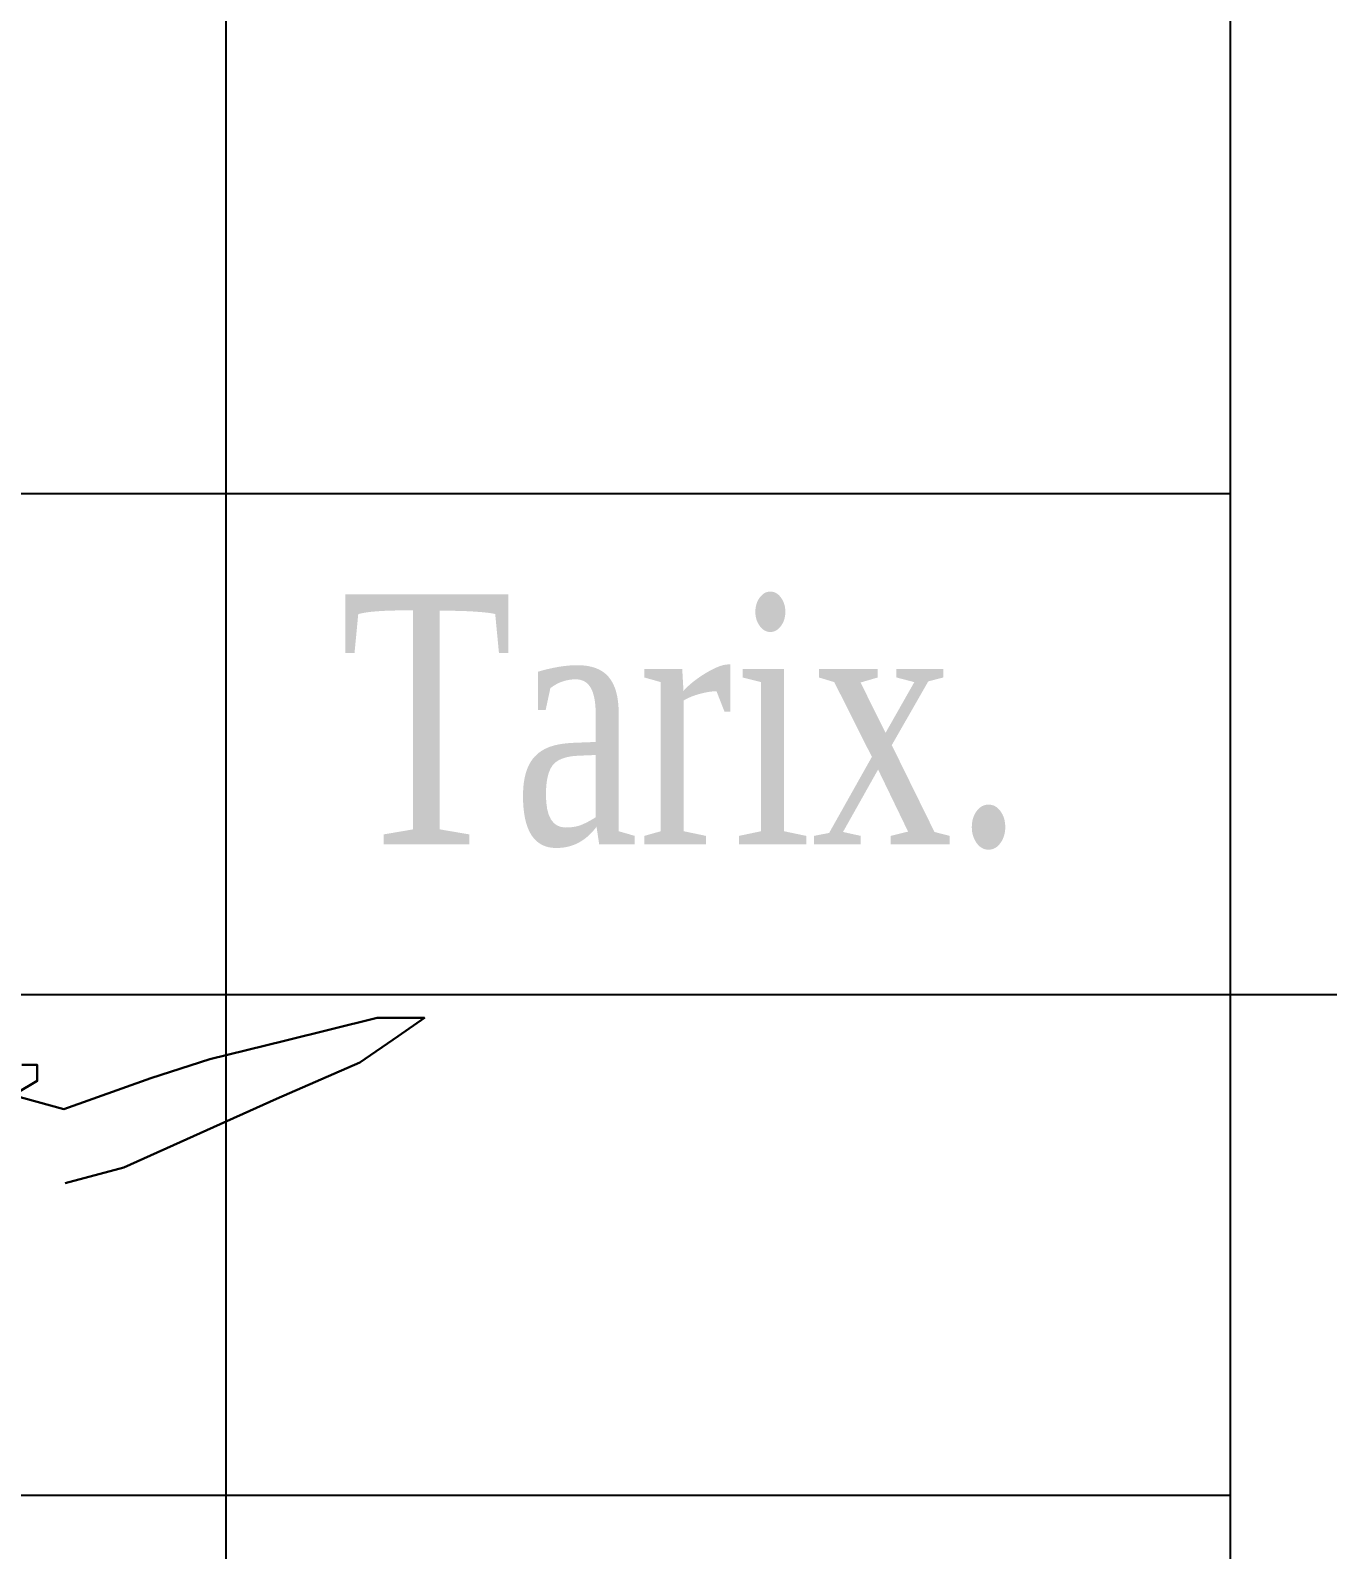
# Model space of a CAD drawing. Header units: millimetres. Extents: x 873544 to 1143527, y -837564 to -766512.
# Drawn here: x 989672 to 991029, y -793555 to -791965 of the extents above; entities that cross this region are included whole.
import ezdxf

# ---------------------------------------------------------------- set-up
doc = ezdxf.new("R2010")
doc.units = ezdxf.units.MM
doc.layers.add('Xarici razm.-1', color=7, linetype='Continuous', lineweight=9)
doc.styles.add('400', font='times.ttf', dxfattribs={"width": 0.75, "height": 300})

# ---------------------------------------------------------------- blocks, each defined once
blk = doc.blocks.new('dsdvvvf')
at = {"color": 0, "lineweight": 25, "ltscale": 15}
for p, q in [((972945.8, -668815), (972945.8, -663055.3)), ((973996.1, -663055.3), (973996.1, -668816.4)), ((967193.8, -665146.6), (973996.1, -665146.6)), ((967193.8, -665670.5), (973996.1, -665670.5)), ((973996.1, -665670.5), (986569.1, -665670.5)), ((967193.8, -666194.4), (973996.1, -666194.4))]:
    blk.add_line(p, q, dxfattribs=at)
at = {"lineweight": 30}
for points in [[(972684.3, -665798.7), (972748, -665761), (972748, -665744.4), (972731.8, -665744.4)], [(972705.8, -665771.3), (972775.8, -665790.6), (972866.8, -665758.1), (972928.4, -665738.4), (973006.7, -665719.1), (973103.6, -665695.1), (973153.1, -665695.1), (973125.6, -665714.1), (973085.4, -665741.9), (972998.2, -665779.8), (972838.4, -665851.5), (972777.2, -665868)]]:
    blk.add_lwpolyline(points, dxfattribs=at)
at = {"lineweight": 25, "ltscale": 15, "style": '400', "width": 0.75}
blk.add_text('Tarix.', height=261.46, dxfattribs=at).set_placement((973064.9, -665513.5))

msp = doc.modelspace()

# ---------------------------------------------------------------- block references
at = {"layer": 'Xarici razm.-1', "color": 131}
msp.add_blockref('dsdvvvf', (16931.3, -127303.4), dxfattribs=at)

doc.saveas('drawing.dxf')
